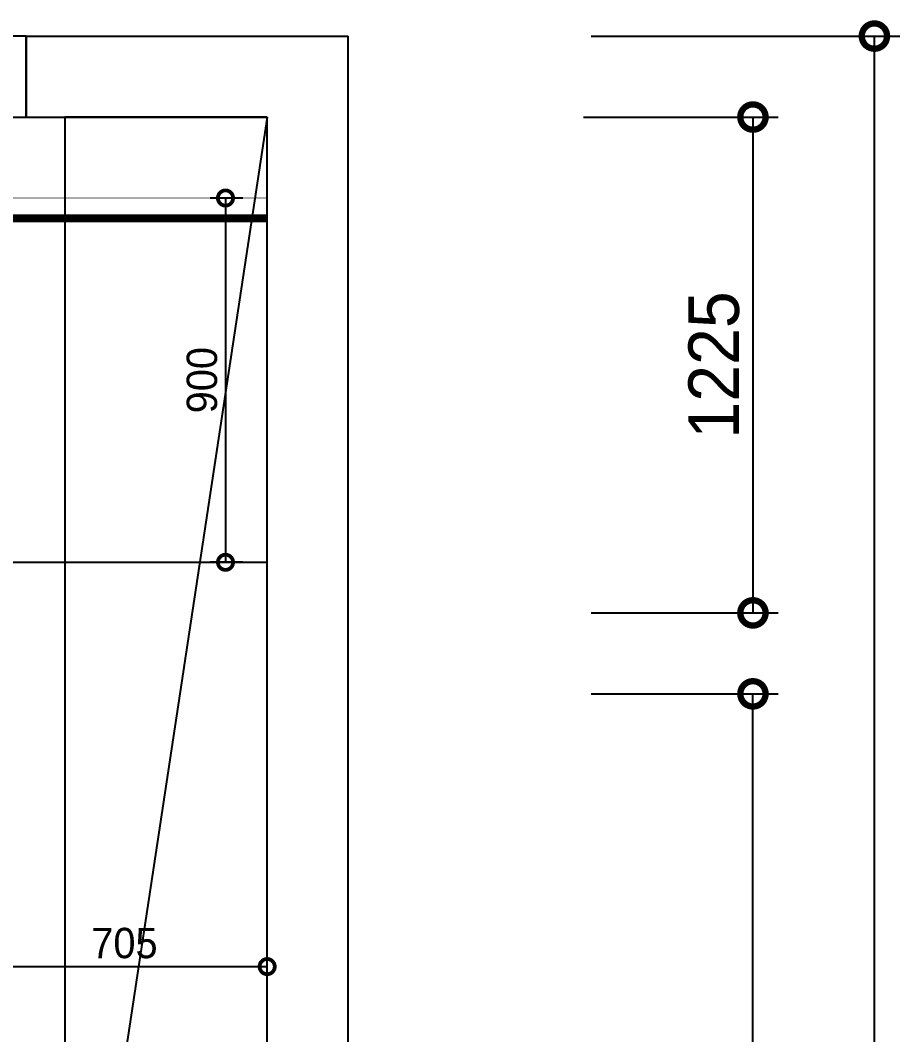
# Model space of a CAD drawing. Header units: inches. Extents: x -4181 to 116552, y 25636 to 44656.
# Drawn here: x 50358 to 52530, y 37659 to 40165 of the extents above; entities that cross this region are included whole.
import ezdxf

# ---------------------------------------------------------------- set-up
doc = ezdxf.new("R2010")
doc.units = ezdxf.units.IN
doc.header["$LTSCALE"] = 50
doc.header["$MEASUREMENT"] = 0
doc.linetypes.add('HIDDEN', pattern=[0.375, 0.25, -0.125])
for name, color, linetype in [('02-wal', 2, 'Continuous'), ('07-dim', 5, 'Continuous'), ('07-dim wal', 5, 'Continuous'), ('08-hat', 8, 'Continuous'), ('6fur', 6, 'Continuous'), ('CEIL-LIGHT', 7, 'Continuous'), ('도면층2', 2, 'Continuous'), ('도면층4', 4, 'Continuous')]:
    doc.layers.add(name, color=color, linetype=linetype)
doc.styles.add('스타일1', font='HY울릉도M.TTF')
doc.dimstyles.new('30', dxfattribs={"dimscale": 30, "dimtxt": 2.5, "dimasz": 2.5, "dimexe": 1.25, "dimexo": 2, "dimtad": 1, "dimdec": 0, "dimtxsty": '스타일1', "dimblk": 'DOTSMALL', "dimcen": 2.5, "dimclrd": 1, "dimclre": 1, "dimclrt": 2, "dimadec": 0, "dimazin": 0, "dimtfac": 1, "dimtix": 1, "dimtmove": 0, "dimatfit": 3, "dimldrblk": 'DOTSMALL', "dimfxl": 1.25, "dimarcsym": 0})
doc.dimstyles.new('50', dxfattribs={"dimscale": 50, "dimtxt": 2.5, "dimasz": 2.5, "dimexe": 1.25, "dimexo": 2, "dimtad": 1, "dimdec": 0, "dimtxsty": '스타일1', "dimblk": 'DOTSMALL', "dimcen": 2.5, "dimclrd": 1, "dimclre": 1, "dimclrt": 2, "dimadec": 0, "dimazin": 0, "dimtfac": 1, "dimtdec": 0, "dimtix": 1, "dimtmove": 0, "dimatfit": 3, "dimldrblk": 'DOTSMALL', "dimfxl": 1.25, "dimarcsym": 0})

# ---------------------------------------------------------------- blocks, each defined once
blk = doc.blocks.new('_DOTSMALL')
at = {"color": 0, "linetype": 'ByBlock', "const_width": 0.5}
blk.add_lwpolyline([(-0.0625, 0, 1), (0.0625, 0, 1)], format="xyb", close=True, dxfattribs=at)
blk = doc.blocks.new('*D101')
at = {"layer": '07-dim', "color": 1, "lineweight": -2, "transparency": 16777216}
for p, q in [((51748.7, 39925.7), (52229.9, 39925.7)), ((52167.4, 39925.7), (52167.4, 38700.7)), ((51767.4, 38700.7), (52229.9, 38700.7))]:
    blk.add_line(p, q, dxfattribs=at)
at = {"layer": 'Defpoints', "color": 0, "transparency": 16777216}
for p in [(51648.7, 39925.7), (51667.4, 38700.7), (52167.4, 38700.7)]:
    blk.add_point(p, dxfattribs=at)
at = {"layer": '07-dim', "color": 1, "lineweight": -2, "transparency": 16777216, "xscale": 125, "yscale": 125, "zscale": 125}
for p, rotation in [((52167.4, 39925.7), 90), ((52167.4, 38700.7), 270)]:
    blk.add_blockref('_DOTSMALL', p, dxfattribs=dict(at, rotation=rotation))
at = {"layer": '07-dim', "color": 2, "transparency": 16777216, "insert": (52071.3, 39313.2), "char_height": 125, "attachment_point": 5, "rotation": 90, "style": '스타일1'}
blk.add_mtext('1225', dxfattribs=at)
blk = doc.blocks.new('*D102')
at = {"layer": '07-dim', "color": 1, "lineweight": -2, "transparency": 16777216}
for p, q in [((51767.4, 38500.7), (52229.9, 38500.7)), ((52167.4, 35195.7), (52167.4, 38500.7)), ((51767.4, 35195.7), (52229.9, 35195.7))]:
    blk.add_line(p, q, dxfattribs=at)
at = {"layer": 'Defpoints', "color": 0, "transparency": 16777216}
for p in [(51667.4, 38500.7), (52167.4, 38500.7), (51667.4, 35195.7)]:
    blk.add_point(p, dxfattribs=at)
at = {"layer": '07-dim', "color": 1, "lineweight": -2, "transparency": 16777216, "xscale": 125, "yscale": 125, "zscale": 125}
for p, rotation in [((52167.4, 38500.7), 90), ((52167.4, 35195.7), 270)]:
    blk.add_blockref('_DOTSMALL', p, dxfattribs=dict(at, rotation=rotation))
at = {"layer": '07-dim', "color": 2, "transparency": 16777216, "insert": (52071.2, 36848.2), "char_height": 125, "attachment_point": 5, "rotation": 90, "style": '스타일1'}
blk.add_mtext('3305', dxfattribs=at)
blk = doc.blocks.new('*D106')
at = {"layer": '07-dim', "color": 1, "lineweight": -2, "transparency": 16777216}
for p, q in [((51767.4, 40125.7), (52529.9, 40125.7)), ((52467.4, 29216.7), (52467.4, 40125.7)), ((51767.4, 29216.7), (52529.9, 29216.7))]:
    blk.add_line(p, q, dxfattribs=at)
at = {"layer": 'Defpoints', "color": 0, "transparency": 16777216}
for p in [(51667.4, 40125.7), (52467.4, 40125.7), (51667.4, 29216.7)]:
    blk.add_point(p, dxfattribs=at)
at = {"layer": '07-dim', "color": 1, "lineweight": -2, "transparency": 16777216, "xscale": 125, "yscale": 125, "zscale": 125}
for p, rotation in [((52467.4, 40125.7), 90), ((52467.4, 29216.7), 270)]:
    blk.add_blockref('_DOTSMALL', p, dxfattribs=dict(at, rotation=rotation))
at = {"layer": '07-dim', "color": 2, "transparency": 16777216, "insert": (52371.1, 34671.2), "char_height": 125, "attachment_point": 5, "rotation": 90, "style": '스타일1'}
blk.add_mtext('10909', dxfattribs=at)
blk = doc.blocks.new('asfsd')
at = {"layer": '02-wal'}
for p, q in [((25240.6, 40217.4), (25240.6, 40417.4)), ((25240.6, 40417.4), (26035.6, 40417.4)), ((26035.6, 32792.4), (26035.6, 40417.4)), ((25240.6, 40217.4), (25835.6, 40217.4)), ((25835.6, 35487.4), (25835.6, 40217.4))]:
    blk.add_line(p, q, dxfattribs=at)
at = {"layer": '도면층2'}
blk.add_line((25240.6, 40417.4), (25240.6, 40217.4), dxfattribs=at)
at = {"layer": '도면층4'}
for p, q in [((25240.6, 40417.4), (22825.6, 40417.4)), ((25240.6, 40217.4), (25240.6, 40417.4)), ((22825.6, 40217.4), (25240.6, 40217.4))]:
    blk.add_line(p, q, dxfattribs=at)
blk = doc.blocks.new('cjswjdeh')
at = {"layer": '08-hat'}
for p, q in [((50967.4, 39925.7), (50467.4, 36625.7)), ((50967.4, 39925.7), (50467.4, 39925.7)), ((50467.4, 39925.7), (50467.4, 36625.7)), ((50967.4, 36625.7), (50967.4, 39925.7))]:
    blk.add_line(p, q, dxfattribs=at)
at = {"layer": '6fur'}
blk.add_blockref('asfsd', (25131.8, -291.7), dxfattribs=at)
blk = doc.blocks.new('*D165')
at = {"layer": '07-dim wal', "color": 1, "lineweight": -2, "transparency": 16777216}
for p, q in [((50262.4, 37886.9), (50262.4, 37864.4)), ((50967.4, 37836.8), (50967.4, 37864.4)), ((50262.4, 37826.9), (50967.4, 37826.9))]:
    blk.add_line(p, q, dxfattribs=at)
at = {"layer": 'Defpoints', "color": 0, "transparency": 16777216}
for p in [(50262.4, 37826.9), (50967.4, 37826.9), (50967.4, 37776.8)]:
    blk.add_point(p, dxfattribs=at)
at = {"layer": '07-dim wal', "color": 1, "lineweight": -2, "transparency": 16777216, "xscale": 75, "yscale": 75, "zscale": 75, "rotation": 180}
blk.add_blockref('_DOTSMALL', (50262.4, 37826.9), dxfattribs=at)
at = {"layer": '07-dim wal', "color": 1, "lineweight": -2, "transparency": 16777216, "xscale": 75, "yscale": 75, "zscale": 75}
blk.add_blockref('_DOTSMALL', (50967.4, 37826.9), dxfattribs=at)
at = {"layer": '07-dim wal', "color": 2, "transparency": 16777216, "insert": (50614.9, 37884.6), "char_height": 75, "attachment_point": 5, "style": '스타일1'}
blk.add_mtext('705', dxfattribs=at)
blk = doc.blocks.new('*D205')
at = {"layer": '07-dim wal', "color": 1, "lineweight": -2, "transparency": 16777216}
for p, q in [((50907.4, 39725.7), (50827, 39725.7)), ((50864.5, 39725.7), (50864.5, 38825.7)), ((50907.4, 38825.7), (50827, 38825.7))]:
    blk.add_line(p, q, dxfattribs=at)
at = {"layer": 'Defpoints', "color": 0, "transparency": 16777216}
for p in [(50967.4, 39725.7), (50864.5, 38825.7), (50967.4, 38825.7)]:
    blk.add_point(p, dxfattribs=at)
at = {"layer": '07-dim wal', "color": 1, "lineweight": -2, "transparency": 16777216, "xscale": 75, "yscale": 75, "zscale": 75}
for p, rotation in [((50864.5, 39725.7), 90), ((50864.5, 38825.7), 270)]:
    blk.add_blockref('_DOTSMALL', p, dxfattribs=dict(at, rotation=rotation))
at = {"layer": '07-dim wal', "color": 2, "transparency": 16777216, "insert": (50806.7, 39275.7), "char_height": 75, "attachment_point": 5, "rotation": 90, "style": '스타일1'}
blk.add_mtext('900', dxfattribs=at)

msp = doc.modelspace()

# ---------------------------------------------------------------- linework, layer by layer
at = {"layer": 'CEIL-LIGHT'}
msp.add_line((47957.4, 38825.7), (50967.4, 38825.7), dxfattribs=at)
at = {"layer": 'CEIL-LIGHT', "const_width": 1}
msp.add_lwpolyline([(47957.4, 39925.7), (47957.4, 39725.7), (50967.4, 39725.7), (50967.4, 39925.7)], dxfattribs=at)
at = {"layer": 'CEIL-LIGHT', "color": 10, "linetype": 'HIDDEN', "ltscale": 10, "const_width": 20}
msp.add_lwpolyline([(47957.4, 39675.7), (50967.4, 39675.7)], dxfattribs=at)

# ---------------------------------------------------------------- block references
at = {"layer": '07-dim wal'}
msp.add_blockref('cjswjdeh', (0, 0), dxfattribs=at)

# ---------------------------------------------------------------- dimensions: what is measured, and where the dimension line sits
at = {"layer": '07-dim'}
for base, p1, p2, picture, middle in [((52467.4, 40125.7), (51667.4, 29216.7), (51667.4, 40125.7), '*D106', (52371.1, 34671.2)), ((52167.4, 38700.7), (51648.7, 39925.7), (51667.4, 38700.7), '*D101', (52071.3, 39313.2)), ((52167.4, 38500.7), (51667.4, 35195.7), (51667.4, 38500.7), '*D102', (52071.2, 36848.2))]:
    dim = msp.add_linear_dim(base=base, p1=p1, p2=p2, angle=90, dimstyle='50', dxfattribs=at)
    dim.commit()
    dim.dimension.update_dxf_attribs({"geometry": picture, "text_midpoint": middle})
at = {"layer": '07-dim wal'}
dim = msp.add_linear_dim(base=(50864.5, 38825.7), p1=(50967.4, 39725.7), p2=(50967.4, 38825.7), angle=90, dimstyle='30', dxfattribs=at)
dim.commit()
dim.dimension.update_dxf_attribs({"geometry": '*D205', "text_midpoint": (50806.7, 39275.7)})
dim = msp.add_linear_dim(base=(50967.4, 37826.9), p1=(50262.4, 37826.9), p2=(50967.4, 37776.8), dimstyle='30', dxfattribs=at)
dim.commit()
dim.dimension.update_dxf_attribs({"geometry": '*D165', "text_midpoint": (50614.9, 37884.6)})

doc.saveas('drawing.dxf')
